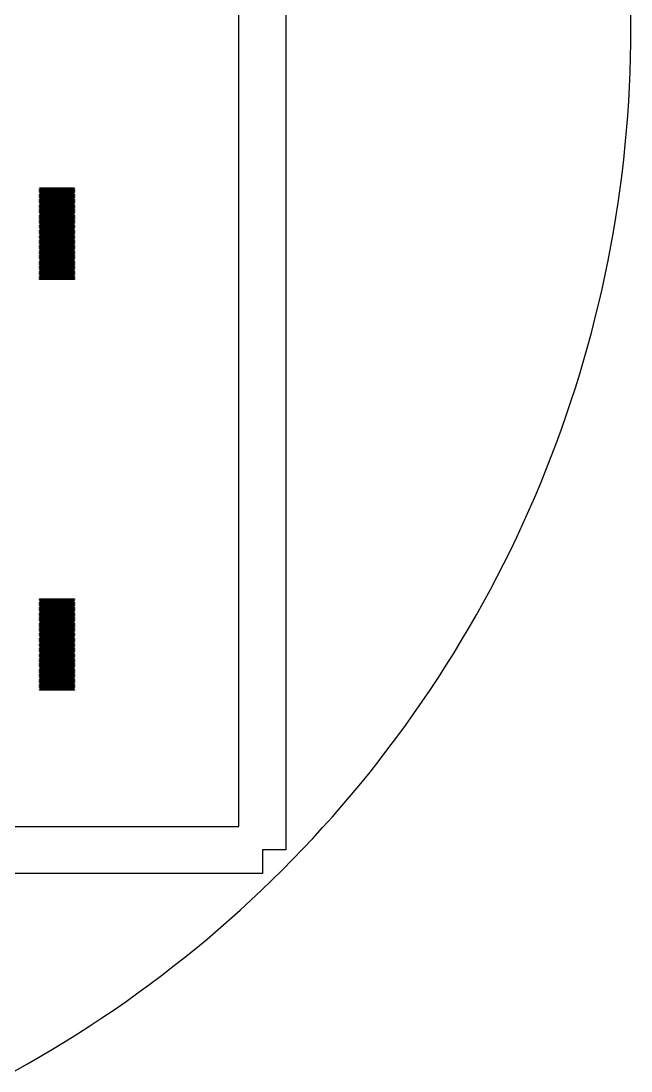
# Model space of a CAD drawing. Extents: x -18 to 83, y -18 to 83.
# Drawn here: x 56.97 to 82.95, y -12.17 to 32.56 of the extents above; entities that cross this region are included whole.
import ezdxf

# ---------------------------------------------------------------- set-up
doc = ezdxf.new("R2010")
doc.units = 0

msp = doc.modelspace()

# ---------------------------------------------------------------- linework, layer by layer
for p, q in [((68.25, 67.25), (68.25, -2.75)), ((66.25, -1.75), (66.25, 66.25)), ((82.95, 32.25), (82.9462, 32.8722)), ((82.9462, 31.6278), (82.95, 32.25)), ((82.9347, 31.0058), (82.9462, 31.6278)), ((82.9156, 30.3839), (82.9347, 31.0058)), ((82.8889, 29.7623), (82.9156, 30.3839)), ((82.8546, 29.141), (82.8889, 29.7623)), ((82.8126, 28.5203), (82.8546, 29.141)), ((82.763, 27.9001), (82.8126, 28.5203)), ((82.7059, 27.2805), (82.763, 27.9001)), ((82.6411, 26.6617), (82.7059, 27.2805)), ((82.5687, 26.0438), (82.6411, 26.6617)), ((82.4888, 25.4268), (82.5687, 26.0438)), ((57.75, 25.435), (57.75, 25.445)), ((57.75, 25.445), (59.25, 25.445)), ((59.25, 25.435), (57.75, 25.435)), ((57.75, 25.395), (57.75, 25.405)), ((57.75, 25.405), (59.25, 25.405)), ((59.25, 25.395), (57.75, 25.395)), ((57.75, 25.355), (57.75, 25.365)), ((57.75, 25.365), (59.25, 25.365)), ((59.25, 25.355), (57.75, 25.355)), ((57.75, 25.315), (57.75, 25.325)), ((57.75, 25.325), (59.25, 25.325)), ((59.25, 25.315), (57.75, 25.315)), ((57.75, 25.275), (57.75, 25.285)), ((57.75, 25.285), (59.25, 25.285)), ((59.25, 25.275), (57.75, 25.275)), ((57.75, 25.235), (57.75, 25.245)), ((57.75, 25.245), (59.25, 25.245)), ((59.25, 25.235), (57.75, 25.235)), ((57.75, 25.195), (57.75, 25.205)), ((57.75, 25.205), (59.25, 25.205)), ((59.25, 25.195), (57.75, 25.195)), ((57.75, 25.155), (57.75, 25.165)), ((57.75, 25.165), (59.25, 25.165)), ((59.25, 25.155), (57.75, 25.155)), ((57.75, 25.115), (57.75, 25.125)), ((57.75, 25.125), (59.25, 25.125)), ((59.25, 25.115), (57.75, 25.115)), ((57.75, 25.075), (57.75, 25.085)), ((57.75, 25.085), (59.25, 25.085)), ((59.25, 25.075), (57.75, 25.075)), ((59.25, 25.445), (59.25, 25.435)), ((59.25, 25.405), (59.25, 25.395)), ((59.25, 25.365), (59.25, 25.355)), ((59.25, 25.325), (59.25, 25.315)), ((59.25, 25.285), (59.25, 25.275)), ((59.25, 25.245), (59.25, 25.235)), ((59.25, 25.205), (59.25, 25.195)), ((59.25, 25.165), (59.25, 25.155)), ((59.25, 25.125), (59.25, 25.115)), ((59.25, 25.085), (59.25, 25.075)), ((82.4012, 24.8108), (82.4888, 25.4268)), ((57.75, 25.035), (57.75, 25.045)), ((57.75, 25.045), (59.25, 25.045)), ((59.25, 25.035), (57.75, 25.035)), ((57.75, 24.995), (57.75, 25.005)), ((57.75, 25.005), (59.25, 25.005)), ((59.25, 24.995), (57.75, 24.995)), ((57.75, 24.955), (57.75, 24.965)), ((57.75, 24.965), (59.25, 24.965)), ((59.25, 24.955), (57.75, 24.955)), ((57.75, 24.915), (57.75, 24.925)), ((57.75, 24.925), (59.25, 24.925)), ((59.25, 24.915), (57.75, 24.915)), ((57.75, 24.875), (57.75, 24.885)), ((57.75, 24.885), (59.25, 24.885)), ((59.25, 24.875), (57.75, 24.875)), ((57.75, 24.835), (57.75, 24.845)), ((57.75, 24.845), (59.25, 24.845)), ((59.25, 24.835), (57.75, 24.835)), ((57.75, 24.795), (57.75, 24.805)), ((57.75, 24.805), (59.25, 24.805)), ((59.25, 24.795), (57.75, 24.795)), ((57.75, 24.755), (57.75, 24.765)), ((57.75, 24.765), (59.25, 24.765)), ((59.25, 24.755), (57.75, 24.755)), ((57.75, 24.715), (57.75, 24.725)), ((57.75, 24.725), (59.25, 24.725)), ((59.25, 24.715), (57.75, 24.715)), ((57.75, 24.675), (57.75, 24.685)), ((57.75, 24.685), (59.25, 24.685)), ((59.25, 24.675), (57.75, 24.675)), ((57.75, 24.635), (57.75, 24.645)), ((57.75, 24.645), (59.25, 24.645)), ((59.25, 24.635), (57.75, 24.635)), ((57.75, 24.595), (57.75, 24.605)), ((57.75, 24.605), (59.25, 24.605)), ((59.25, 25.045), (59.25, 25.035)), ((59.25, 25.005), (59.25, 24.995)), ((59.25, 24.965), (59.25, 24.955)), ((59.25, 24.925), (59.25, 24.915)), ((59.25, 24.885), (59.25, 24.875)), ((59.25, 24.845), (59.25, 24.835)), ((59.25, 24.805), (59.25, 24.795)), ((59.25, 24.765), (59.25, 24.755)), ((59.25, 24.725), (59.25, 24.715)), ((59.25, 24.685), (59.25, 24.675)), ((59.25, 24.645), (59.25, 24.635)), ((59.25, 24.605), (59.25, 24.595)), ((82.3062, 24.1959), (82.4012, 24.8108)), ((59.25, 24.595), (57.75, 24.595)), ((57.75, 24.555), (57.75, 24.565)), ((57.75, 24.565), (59.25, 24.565)), ((59.25, 24.555), (57.75, 24.555)), ((57.75, 24.515), (57.75, 24.525)), ((57.75, 24.525), (59.25, 24.525)), ((59.25, 24.515), (57.75, 24.515)), ((57.75, 24.475), (57.75, 24.485)), ((57.75, 24.485), (59.25, 24.485)), ((59.25, 24.475), (57.75, 24.475)), ((57.75, 24.435), (57.75, 24.445)), ((57.75, 24.445), (59.25, 24.445)), ((59.25, 24.435), (57.75, 24.435)), ((57.75, 24.395), (57.75, 24.405)), ((57.75, 24.405), (59.25, 24.405)), ((59.25, 24.395), (57.75, 24.395)), ((57.75, 24.355), (57.75, 24.365)), ((57.75, 24.365), (59.25, 24.365)), ((59.25, 24.355), (57.75, 24.355)), ((57.75, 24.315), (57.75, 24.325)), ((57.75, 24.325), (59.25, 24.325)), ((59.25, 24.315), (57.75, 24.315)), ((57.75, 24.275), (57.75, 24.285)), ((57.75, 24.285), (59.25, 24.285)), ((59.25, 24.275), (57.75, 24.275)), ((57.75, 24.235), (57.75, 24.245)), ((57.75, 24.245), (59.25, 24.245)), ((59.25, 24.235), (57.75, 24.235)), ((57.75, 24.195), (57.75, 24.205)), ((57.75, 24.205), (59.25, 24.205)), ((59.25, 24.195), (57.75, 24.195)), ((57.75, 24.155), (57.75, 24.165)), ((57.75, 24.165), (59.25, 24.165)), ((59.25, 24.155), (57.75, 24.155)), ((59.25, 24.565), (59.25, 24.555)), ((59.25, 24.525), (59.25, 24.515)), ((59.25, 24.485), (59.25, 24.475)), ((59.25, 24.445), (59.25, 24.435)), ((59.25, 24.405), (59.25, 24.395)), ((59.25, 24.365), (59.25, 24.355)), ((59.25, 24.325), (59.25, 24.315)), ((59.25, 24.285), (59.25, 24.275)), ((59.25, 24.245), (59.25, 24.235)), ((59.25, 24.205), (59.25, 24.195)), ((59.25, 24.165), (59.25, 24.155)), ((82.2036, 23.5822), (82.3062, 24.1959)), ((57.75, 24.115), (57.75, 24.125)), ((57.75, 24.125), (59.25, 24.125)), ((59.25, 24.115), (57.75, 24.115)), ((57.75, 24.075), (57.75, 24.085)), ((57.75, 24.085), (59.25, 24.085)), ((59.25, 24.075), (57.75, 24.075)), ((57.75, 24.035), (57.75, 24.045)), ((57.75, 24.045), (59.25, 24.045)), ((59.25, 24.035), (57.75, 24.035)), ((57.75, 23.995), (57.75, 24.005)), ((57.75, 24.005), (59.25, 24.005)), ((59.25, 23.995), (57.75, 23.995)), ((57.75, 23.955), (57.75, 23.965)), ((57.75, 23.965), (59.25, 23.965)), ((59.25, 23.955), (57.75, 23.955)), ((57.75, 23.915), (57.75, 23.925)), ((57.75, 23.925), (59.25, 23.925)), ((59.25, 23.915), (57.75, 23.915)), ((57.75, 23.875), (57.75, 23.885)), ((57.75, 23.885), (59.25, 23.885)), ((59.25, 23.875), (57.75, 23.875)), ((57.75, 23.835), (57.75, 23.845)), ((57.75, 23.845), (59.25, 23.845)), ((59.25, 23.835), (57.75, 23.835)), ((57.75, 23.795), (57.75, 23.805)), ((57.75, 23.805), (59.25, 23.805)), ((59.25, 23.795), (57.75, 23.795)), ((57.75, 23.755), (57.75, 23.765)), ((57.75, 23.765), (59.25, 23.765)), ((59.25, 23.755), (57.75, 23.755)), ((57.75, 23.715), (57.75, 23.725)), ((57.75, 23.725), (59.25, 23.725)), ((59.25, 23.715), (57.75, 23.715)), ((59.25, 24.125), (59.25, 24.115)), ((59.25, 24.085), (59.25, 24.075)), ((59.25, 24.045), (59.25, 24.035)), ((59.25, 24.005), (59.25, 23.995)), ((59.25, 23.965), (59.25, 23.955)), ((59.25, 23.925), (59.25, 23.915)), ((59.25, 23.885), (59.25, 23.875)), ((59.25, 23.845), (59.25, 23.835)), ((59.25, 23.805), (59.25, 23.795)), ((59.25, 23.765), (59.25, 23.755)), ((59.25, 23.725), (59.25, 23.715)), ((57.75, 23.675), (57.75, 23.685)), ((57.75, 23.685), (59.25, 23.685)), ((59.25, 23.675), (57.75, 23.675)), ((57.75, 23.635), (57.75, 23.645)), ((57.75, 23.645), (59.25, 23.645)), ((59.25, 23.635), (57.75, 23.635)), ((57.75, 23.595), (57.75, 23.605)), ((57.75, 23.605), (59.25, 23.605)), ((59.25, 23.595), (57.75, 23.595)), ((57.75, 23.555), (57.75, 23.565)), ((57.75, 23.565), (59.25, 23.565)), ((59.25, 23.555), (57.75, 23.555)), ((57.75, 23.515), (57.75, 23.525)), ((57.75, 23.525), (59.25, 23.525)), ((59.25, 23.515), (57.75, 23.515)), ((57.75, 23.475), (57.75, 23.485)), ((57.75, 23.485), (59.25, 23.485)), ((59.25, 23.475), (57.75, 23.475)), ((57.75, 23.435), (57.75, 23.445)), ((57.75, 23.445), (59.25, 23.445)), ((59.25, 23.435), (57.75, 23.435)), ((57.75, 23.395), (57.75, 23.405)), ((57.75, 23.405), (59.25, 23.405)), ((59.25, 23.395), (57.75, 23.395)), ((57.75, 23.355), (57.75, 23.365)), ((57.75, 23.365), (59.25, 23.365)), ((59.25, 23.355), (57.75, 23.355)), ((57.75, 23.315), (57.75, 23.325)), ((57.75, 23.325), (59.25, 23.325)), ((59.25, 23.315), (57.75, 23.315)), ((57.75, 23.275), (57.75, 23.285)), ((57.75, 23.285), (59.25, 23.285)), ((59.25, 23.275), (57.75, 23.275)), ((59.25, 23.685), (59.25, 23.675)), ((59.25, 23.645), (59.25, 23.635)), ((59.25, 23.605), (59.25, 23.595)), ((59.25, 23.565), (59.25, 23.555)), ((59.25, 23.525), (59.25, 23.515)), ((59.25, 23.485), (59.25, 23.475)), ((59.25, 23.445), (59.25, 23.435)), ((59.25, 23.405), (59.25, 23.395)), ((59.25, 23.365), (59.25, 23.355)), ((59.25, 23.325), (59.25, 23.315)), ((59.25, 23.285), (59.25, 23.275)), ((82.0934, 22.9699), (82.2036, 23.5822)), ((57.75, 23.235), (57.75, 23.245)), ((57.75, 23.245), (59.25, 23.245)), ((59.25, 23.235), (57.75, 23.235)), ((57.75, 23.195), (57.75, 23.205)), ((57.75, 23.205), (59.25, 23.205)), ((59.25, 23.195), (57.75, 23.195)), ((57.75, 23.155), (57.75, 23.165)), ((57.75, 23.165), (59.25, 23.165)), ((59.25, 23.155), (57.75, 23.155)), ((57.75, 23.115), (57.75, 23.125)), ((57.75, 23.125), (59.25, 23.125)), ((59.25, 23.115), (57.75, 23.115)), ((57.75, 23.075), (57.75, 23.085)), ((57.75, 23.085), (59.25, 23.085)), ((59.25, 23.075), (57.75, 23.075)), ((57.75, 23.035), (57.75, 23.045)), ((57.75, 23.045), (59.25, 23.045)), ((59.25, 23.035), (57.75, 23.035)), ((57.75, 22.995), (57.75, 23.005)), ((57.75, 23.005), (59.25, 23.005)), ((59.25, 22.995), (57.75, 22.995)), ((57.75, 22.955), (57.75, 22.965)), ((57.75, 22.965), (59.25, 22.965)), ((59.25, 22.955), (57.75, 22.955)), ((57.75, 22.915), (57.75, 22.925)), ((57.75, 22.925), (59.25, 22.925)), ((59.25, 22.915), (57.75, 22.915)), ((57.75, 22.875), (57.75, 22.885)), ((57.75, 22.885), (59.25, 22.885)), ((59.25, 22.875), (57.75, 22.875)), ((57.75, 22.835), (57.75, 22.845)), ((57.75, 22.845), (59.25, 22.845)), ((59.25, 22.835), (57.75, 22.835)), ((59.25, 23.245), (59.25, 23.235)), ((59.25, 23.205), (59.25, 23.195)), ((59.25, 23.165), (59.25, 23.155)), ((59.25, 23.125), (59.25, 23.115)), ((59.25, 23.085), (59.25, 23.075)), ((59.25, 23.045), (59.25, 23.035)), ((59.25, 23.005), (59.25, 22.995)), ((59.25, 22.965), (59.25, 22.955)), ((59.25, 22.925), (59.25, 22.915)), ((59.25, 22.885), (59.25, 22.875)), ((59.25, 22.845), (59.25, 22.835)), ((81.9758, 22.3589), (82.0934, 22.9699)), ((57.75, 22.795), (57.75, 22.805)), ((57.75, 22.805), (59.25, 22.805)), ((59.25, 22.795), (57.75, 22.795)), ((57.75, 22.755), (57.75, 22.765)), ((57.75, 22.765), (59.25, 22.765)), ((59.25, 22.755), (57.75, 22.755)), ((57.75, 22.715), (57.75, 22.725)), ((57.75, 22.725), (59.25, 22.725)), ((59.25, 22.715), (57.75, 22.715)), ((57.75, 22.675), (57.75, 22.685)), ((57.75, 22.685), (59.25, 22.685)), ((59.25, 22.675), (57.75, 22.675)), ((57.75, 22.635), (57.75, 22.645)), ((57.75, 22.645), (59.25, 22.645)), ((59.25, 22.635), (57.75, 22.635)), ((57.75, 22.595), (57.75, 22.605)), ((57.75, 22.605), (59.25, 22.605)), ((59.25, 22.595), (57.75, 22.595)), ((57.75, 22.555), (57.75, 22.565)), ((57.75, 22.565), (59.25, 22.565)), ((59.25, 22.555), (57.75, 22.555)), ((57.75, 22.515), (57.75, 22.525)), ((57.75, 22.525), (59.25, 22.525)), ((59.25, 22.515), (57.75, 22.515)), ((57.75, 22.475), (57.75, 22.485)), ((57.75, 22.485), (59.25, 22.485)), ((59.25, 22.475), (57.75, 22.475)), ((57.75, 22.435), (57.75, 22.445)), ((57.75, 22.445), (59.25, 22.445)), ((59.25, 22.435), (57.75, 22.435)), ((57.75, 22.395), (57.75, 22.405)), ((57.75, 22.405), (59.25, 22.405)), ((59.25, 22.395), (57.75, 22.395)), ((57.75, 22.355), (57.75, 22.365)), ((57.75, 22.365), (59.25, 22.365)), ((59.25, 22.805), (59.25, 22.795)), ((59.25, 22.765), (59.25, 22.755)), ((59.25, 22.725), (59.25, 22.715)), ((59.25, 22.685), (59.25, 22.675)), ((59.25, 22.645), (59.25, 22.635)), ((59.25, 22.605), (59.25, 22.595)), ((59.25, 22.565), (59.25, 22.555)), ((59.25, 22.525), (59.25, 22.515)), ((59.25, 22.485), (59.25, 22.475)), ((59.25, 22.445), (59.25, 22.435)), ((59.25, 22.405), (59.25, 22.395)), ((59.25, 22.365), (59.25, 22.355)), ((59.25, 22.355), (57.75, 22.355)), ((57.75, 22.315), (57.75, 22.325)), ((57.75, 22.325), (59.25, 22.325)), ((59.25, 22.315), (57.75, 22.315)), ((57.75, 22.275), (57.75, 22.285)), ((57.75, 22.285), (59.25, 22.285)), ((59.25, 22.275), (57.75, 22.275)), ((57.75, 22.235), (57.75, 22.245)), ((57.75, 22.245), (59.25, 22.245)), ((59.25, 22.235), (57.75, 22.235)), ((57.75, 22.195), (57.75, 22.205)), ((57.75, 22.205), (59.25, 22.205)), ((59.25, 22.195), (57.75, 22.195)), ((57.75, 22.155), (57.75, 22.165)), ((57.75, 22.165), (59.25, 22.165)), ((59.25, 22.155), (57.75, 22.155)), ((57.75, 22.115), (57.75, 22.125)), ((57.75, 22.125), (59.25, 22.125)), ((59.25, 22.115), (57.75, 22.115)), ((57.75, 22.075), (57.75, 22.085)), ((57.75, 22.085), (59.25, 22.085)), ((59.25, 22.075), (57.75, 22.075)), ((57.75, 22.035), (57.75, 22.045)), ((57.75, 22.045), (59.25, 22.045)), ((59.25, 22.035), (57.75, 22.035)), ((57.75, 21.995), (57.75, 22.005)), ((57.75, 22.005), (59.25, 22.005)), ((59.25, 21.995), (57.75, 21.995)), ((57.75, 21.955), (57.75, 21.965)), ((57.75, 21.965), (59.25, 21.965)), ((59.25, 21.955), (57.75, 21.955)), ((57.75, 21.915), (57.75, 21.925)), ((57.75, 21.925), (59.25, 21.925)), ((59.25, 22.325), (59.25, 22.315)), ((59.25, 22.285), (59.25, 22.275)), ((59.25, 22.245), (59.25, 22.235)), ((59.25, 22.205), (59.25, 22.195)), ((59.25, 22.165), (59.25, 22.155)), ((59.25, 22.125), (59.25, 22.115)), ((59.25, 22.085), (59.25, 22.075)), ((59.25, 22.045), (59.25, 22.035)), ((59.25, 22.005), (59.25, 21.995)), ((59.25, 21.965), (59.25, 21.955)), ((59.25, 21.925), (59.25, 21.915)), ((81.8507, 21.7495), (81.9758, 22.3589)), ((59.25, 21.915), (57.75, 21.915)), ((57.75, 21.875), (57.75, 21.885)), ((57.75, 21.885), (59.25, 21.885)), ((59.25, 21.875), (57.75, 21.875)), ((57.75, 21.835), (57.75, 21.845)), ((57.75, 21.845), (59.25, 21.845)), ((59.25, 21.835), (57.75, 21.835)), ((57.75, 21.795), (57.75, 21.805)), ((57.75, 21.805), (59.25, 21.805)), ((59.25, 21.795), (57.75, 21.795)), ((57.75, 21.755), (57.75, 21.765)), ((57.75, 21.765), (59.25, 21.765)), ((59.25, 21.755), (57.75, 21.755)), ((57.75, 21.715), (57.75, 21.725)), ((57.75, 21.725), (59.25, 21.725)), ((59.25, 21.715), (57.75, 21.715)), ((57.75, 21.675), (57.75, 21.685)), ((57.75, 21.685), (59.25, 21.685)), ((59.25, 21.675), (57.75, 21.675)), ((57.75, 21.635), (57.75, 21.645)), ((57.75, 21.645), (59.25, 21.645)), ((59.25, 21.635), (57.75, 21.635)), ((57.75, 21.595), (57.75, 21.605)), ((57.75, 21.605), (59.25, 21.605)), ((59.25, 21.595), (57.75, 21.595)), ((57.75, 21.555), (57.75, 21.565)), ((57.75, 21.565), (59.25, 21.565)), ((59.25, 21.555), (57.75, 21.555)), ((59.25, 21.885), (59.25, 21.875)), ((59.25, 21.845), (59.25, 21.835)), ((59.25, 21.805), (59.25, 21.795)), ((59.25, 21.765), (59.25, 21.755)), ((59.25, 21.725), (59.25, 21.715)), ((59.25, 21.685), (59.25, 21.675)), ((59.25, 21.645), (59.25, 21.635)), ((59.25, 21.605), (59.25, 21.595)), ((59.25, 21.565), (59.25, 21.555)), ((81.7181, 21.1416), (81.8507, 21.7495)), ((81.578, 20.5353), (81.7181, 21.1416)), ((81.4306, 19.9309), (81.578, 20.5353)), ((81.2757, 19.3283), (81.4306, 19.9309)), ((81.1134, 18.7277), (81.2757, 19.3283)), ((80.9438, 18.129), (81.1134, 18.7277)), ((80.7669, 17.5326), (80.9438, 18.129)), ((80.5826, 16.9383), (80.7669, 17.5326)), ((80.3911, 16.3463), (80.5826, 16.9383)), ((80.1923, 15.7568), (80.3911, 16.3463)), ((79.9863, 15.1697), (80.1923, 15.7568)), ((79.7731, 14.5852), (79.9863, 15.1697)), ((79.5527, 14.0033), (79.7731, 14.5852)), ((79.3253, 13.4242), (79.5527, 14.0033)), ((79.0907, 12.8479), (79.3253, 13.4242)), ((78.8491, 12.2746), (79.0907, 12.8479)), ((78.6004, 11.7043), (78.8491, 12.2746)), ((78.3448, 11.137), (78.6004, 11.7043)), ((78.0822, 10.573), (78.3448, 11.137)), ((77.8128, 10.0121), (78.0822, 10.573)), ((77.5365, 9.4547), (77.8128, 10.0121)), ((77.2533, 8.90068), (77.5365, 9.4547)), ((76.9634, 8.35017), (77.2533, 8.90068)), ((76.6667, 7.80327), (76.9634, 8.35017)), ((57.75, 7.935), (57.75, 7.94499)), ((57.75, 7.94499), (59.25, 7.94499)), ((59.25, 7.935), (57.75, 7.935)), ((57.75, 7.89499), (57.75, 7.905)), ((57.75, 7.905), (59.25, 7.905)), ((59.25, 7.89499), (57.75, 7.89499)), ((57.75, 7.855), (57.75, 7.86499)), ((57.75, 7.86499), (59.25, 7.86499)), ((59.25, 7.855), (57.75, 7.855)), ((57.75, 7.81499), (57.75, 7.825)), ((57.75, 7.825), (59.25, 7.825)), ((59.25, 7.81499), (57.75, 7.81499)), ((57.75, 7.77499), (57.75, 7.78499)), ((57.75, 7.78499), (59.25, 7.78499)), ((59.25, 7.77499), (57.75, 7.77499)), ((57.75, 7.73499), (57.75, 7.745)), ((57.75, 7.745), (59.25, 7.745)), ((59.25, 7.73499), (57.75, 7.73499)), ((57.75, 7.69499), (57.75, 7.70499)), ((57.75, 7.70499), (59.25, 7.70499)), ((59.25, 7.69499), (57.75, 7.69499)), ((57.75, 7.655), (57.75, 7.66499)), ((57.75, 7.66499), (59.25, 7.66499)), ((59.25, 7.655), (57.75, 7.655)), ((57.75, 7.61499), (57.75, 7.625)), ((57.75, 7.625), (59.25, 7.625)), ((59.25, 7.61499), (57.75, 7.61499)), ((59.25, 7.94499), (59.25, 7.935)), ((59.25, 7.905), (59.25, 7.89499)), ((59.25, 7.86499), (59.25, 7.855)), ((59.25, 7.825), (59.25, 7.81499)), ((59.25, 7.78499), (59.25, 7.77499)), ((59.25, 7.745), (59.25, 7.73499)), ((59.25, 7.70499), (59.25, 7.69499)), ((59.25, 7.66499), (59.25, 7.655)), ((59.25, 7.625), (59.25, 7.61499)), ((76.3634, 7.26006), (76.6667, 7.80327)), ((57.75, 7.575), (57.75, 7.58499)), ((57.75, 7.58499), (59.25, 7.58499)), ((59.25, 7.575), (57.75, 7.575)), ((57.75, 7.53499), (57.75, 7.545)), ((57.75, 7.545), (59.25, 7.545)), ((59.25, 7.53499), (57.75, 7.53499)), ((57.75, 7.495), (57.75, 7.50499)), ((57.75, 7.50499), (59.25, 7.50499)), ((59.25, 7.495), (57.75, 7.495)), ((57.75, 7.45499), (57.75, 7.465)), ((57.75, 7.465), (59.25, 7.465)), ((59.25, 7.45499), (57.75, 7.45499)), ((57.75, 7.41499), (57.75, 7.42499)), ((57.75, 7.42499), (59.25, 7.42499)), ((59.25, 7.41499), (57.75, 7.41499)), ((57.75, 7.375), (57.75, 7.38499)), ((57.75, 7.38499), (59.25, 7.38499)), ((59.25, 7.375), (57.75, 7.375)), ((57.75, 7.33499), (57.75, 7.34499)), ((57.75, 7.34499), (59.25, 7.34499)), ((59.25, 7.33499), (57.75, 7.33499)), ((57.75, 7.295), (57.75, 7.30499)), ((57.75, 7.30499), (59.25, 7.30499)), ((59.25, 7.295), (57.75, 7.295)), ((57.75, 7.25499), (57.75, 7.265)), ((57.75, 7.265), (59.25, 7.265)), ((59.25, 7.25499), (57.75, 7.25499)), ((57.75, 7.215), (57.75, 7.22499)), ((57.75, 7.22499), (59.25, 7.22499)), ((59.25, 7.215), (57.75, 7.215)), ((57.75, 7.17499), (57.75, 7.185)), ((57.75, 7.185), (59.25, 7.185)), ((59.25, 7.17499), (57.75, 7.17499)), ((59.25, 7.58499), (59.25, 7.575)), ((59.25, 7.545), (59.25, 7.53499)), ((59.25, 7.50499), (59.25, 7.495)), ((59.25, 7.465), (59.25, 7.45499)), ((59.25, 7.42499), (59.25, 7.41499)), ((59.25, 7.38499), (59.25, 7.375)), ((59.25, 7.34499), (59.25, 7.33499)), ((59.25, 7.30499), (59.25, 7.295)), ((59.25, 7.265), (59.25, 7.25499)), ((59.25, 7.22499), (59.25, 7.215)), ((59.25, 7.185), (59.25, 7.17499)), ((76.0534, 6.7206), (76.3634, 7.26006)), ((57.75, 7.13499), (57.75, 7.14499)), ((57.75, 7.14499), (59.25, 7.14499)), ((59.25, 7.13499), (57.75, 7.13499)), ((57.75, 7.09499), (57.75, 7.105)), ((57.75, 7.105), (59.25, 7.105)), ((59.25, 7.09499), (57.75, 7.09499)), ((57.75, 7.05499), (57.75, 7.06499)), ((57.75, 7.06499), (59.25, 7.06499)), ((59.25, 7.05499), (57.75, 7.05499)), ((57.75, 7.015), (57.75, 7.02499)), ((57.75, 7.02499), (59.25, 7.02499)), ((59.25, 7.015), (57.75, 7.015)), ((57.75, 6.97499), (57.75, 6.98499)), ((57.75, 6.98499), (59.25, 6.98499)), ((59.25, 6.97499), (57.75, 6.97499)), ((57.75, 6.935), (57.75, 6.94499)), ((57.75, 6.94499), (59.25, 6.94499)), ((59.25, 6.935), (57.75, 6.935)), ((57.75, 6.89499), (57.75, 6.905)), ((57.75, 6.905), (59.25, 6.905)), ((59.25, 6.89499), (57.75, 6.89499)), ((57.75, 6.855), (57.75, 6.86499)), ((57.75, 6.86499), (59.25, 6.86499)), ((59.25, 6.855), (57.75, 6.855)), ((57.75, 6.81499), (57.75, 6.825)), ((57.75, 6.825), (59.25, 6.825)), ((59.25, 6.81499), (57.75, 6.81499)), ((57.75, 6.77499), (57.75, 6.78499)), ((57.75, 6.78499), (59.25, 6.78499)), ((59.25, 6.77499), (57.75, 6.77499)), ((57.75, 6.73499), (57.75, 6.745)), ((57.75, 6.745), (59.25, 6.745)), ((59.25, 6.73499), (57.75, 6.73499)), ((59.25, 7.14499), (59.25, 7.13499)), ((59.25, 7.105), (59.25, 7.09499)), ((59.25, 7.06499), (59.25, 7.05499)), ((59.25, 7.02499), (59.25, 7.015)), ((59.25, 6.98499), (59.25, 6.97499)), ((59.25, 6.94499), (59.25, 6.935)), ((59.25, 6.905), (59.25, 6.89499)), ((59.25, 6.86499), (59.25, 6.855)), ((59.25, 6.825), (59.25, 6.81499)), ((59.25, 6.78499), (59.25, 6.77499)), ((59.25, 6.745), (59.25, 6.73499)), ((75.7368, 6.18498), (76.0534, 6.7206)), ((57.75, 6.69499), (57.75, 6.70499)), ((57.75, 6.70499), (59.25, 6.70499)), ((59.25, 6.69499), (57.75, 6.69499)), ((57.75, 6.655), (57.75, 6.66499)), ((57.75, 6.66499), (59.25, 6.66499)), ((59.25, 6.655), (57.75, 6.655)), ((57.75, 6.61499), (57.75, 6.625)), ((57.75, 6.625), (59.25, 6.625)), ((59.25, 6.61499), (57.75, 6.61499)), ((57.75, 6.575), (57.75, 6.58499)), ((57.75, 6.58499), (59.25, 6.58499)), ((59.25, 6.575), (57.75, 6.575)), ((57.75, 6.53499), (57.75, 6.545)), ((57.75, 6.545), (59.25, 6.545)), ((59.25, 6.53499), (57.75, 6.53499)), ((57.75, 6.495), (57.75, 6.50499)), ((57.75, 6.50499), (59.25, 6.50499)), ((59.25, 6.495), (57.75, 6.495)), ((57.75, 6.45499), (57.75, 6.465)), ((57.75, 6.465), (59.25, 6.465)), ((59.25, 6.45499), (57.75, 6.45499)), ((57.75, 6.41499), (57.75, 6.42499)), ((57.75, 6.42499), (59.25, 6.42499)), ((59.25, 6.41499), (57.75, 6.41499)), ((57.75, 6.375), (57.75, 6.38499)), ((57.75, 6.38499), (59.25, 6.38499)), ((59.25, 6.375), (57.75, 6.375)), ((57.75, 6.33499), (57.75, 6.34499)), ((57.75, 6.34499), (59.25, 6.34499)), ((59.25, 6.33499), (57.75, 6.33499)), ((57.75, 6.295), (57.75, 6.30499)), ((57.75, 6.30499), (59.25, 6.30499)), ((59.25, 6.295), (57.75, 6.295)), ((57.75, 6.25499), (57.75, 6.265)), ((57.75, 6.265), (59.25, 6.265)), ((59.25, 6.70499), (59.25, 6.69499)), ((59.25, 6.66499), (59.25, 6.655)), ((59.25, 6.625), (59.25, 6.61499)), ((59.25, 6.58499), (59.25, 6.575)), ((59.25, 6.545), (59.25, 6.53499)), ((59.25, 6.50499), (59.25, 6.495)), ((59.25, 6.465), (59.25, 6.45499)), ((59.25, 6.42499), (59.25, 6.41499)), ((59.25, 6.38499), (59.25, 6.375)), ((59.25, 6.34499), (59.25, 6.33499)), ((59.25, 6.30499), (59.25, 6.295)), ((59.25, 6.265), (59.25, 6.25499)), ((59.25, 6.25499), (57.75, 6.25499)), ((57.75, 6.215), (57.75, 6.22499)), ((57.75, 6.22499), (59.25, 6.22499)), ((59.25, 6.215), (57.75, 6.215)), ((57.75, 6.17499), (57.75, 6.185)), ((57.75, 6.185), (59.25, 6.185)), ((59.25, 6.17499), (57.75, 6.17499)), ((57.75, 6.13499), (57.75, 6.14499)), ((57.75, 6.14499), (59.25, 6.14499)), ((59.25, 6.13499), (57.75, 6.13499)), ((57.75, 6.09499), (57.75, 6.105)), ((57.75, 6.105), (59.25, 6.105)), ((59.25, 6.09499), (57.75, 6.09499)), ((57.75, 6.05499), (57.75, 6.06499)), ((57.75, 6.06499), (59.25, 6.06499)), ((59.25, 6.05499), (57.75, 6.05499)), ((57.75, 6.015), (57.75, 6.02499)), ((57.75, 6.02499), (59.25, 6.02499)), ((59.25, 6.015), (57.75, 6.015)), ((57.75, 5.97501), (57.75, 5.985)), ((57.75, 5.985), (59.25, 5.985)), ((59.25, 5.97501), (57.75, 5.97501)), ((57.75, 5.93501), (57.75, 5.94501)), ((57.75, 5.94501), (59.25, 5.94501)), ((59.25, 5.93501), (57.75, 5.93501)), ((57.75, 5.895), (57.75, 5.90501)), ((57.75, 5.90501), (59.25, 5.90501)), ((59.25, 5.895), (57.75, 5.895)), ((57.75, 5.85501), (57.75, 5.86501)), ((57.75, 5.86501), (59.25, 5.86501)), ((59.25, 5.85501), (57.75, 5.85501)), ((57.75, 5.815), (57.75, 5.82501)), ((57.75, 5.82501), (59.25, 5.82501)), ((59.25, 5.815), (57.75, 5.815)), ((59.25, 6.22499), (59.25, 6.215)), ((59.25, 6.185), (59.25, 6.17499)), ((59.25, 6.14499), (59.25, 6.13499)), ((59.25, 6.105), (59.25, 6.09499)), ((59.25, 6.06499), (59.25, 6.05499)), ((59.25, 6.02499), (59.25, 6.015)), ((59.25, 5.985), (59.25, 5.97501)), ((59.25, 5.94501), (59.25, 5.93501)), ((59.25, 5.90501), (59.25, 5.895)), ((59.25, 5.86501), (59.25, 5.85501)), ((59.25, 5.82501), (59.25, 5.815)), ((75.4137, 5.65329), (75.7368, 6.18498)), ((57.75, 5.77501), (57.75, 5.785)), ((57.75, 5.785), (59.25, 5.785)), ((59.25, 5.77501), (57.75, 5.77501)), ((57.75, 5.735), (57.75, 5.74501)), ((57.75, 5.74501), (59.25, 5.74501)), ((59.25, 5.735), (57.75, 5.735)), ((57.75, 5.69501), (57.75, 5.705)), ((57.75, 5.705), (59.25, 5.705)), ((59.25, 5.69501), (57.75, 5.69501)), ((57.75, 5.65501), (57.75, 5.66501)), ((57.75, 5.66501), (59.25, 5.66501)), ((59.25, 5.65501), (57.75, 5.65501)), ((57.75, 5.61501), (57.75, 5.625)), ((57.75, 5.625), (59.25, 5.625)), ((59.25, 5.61501), (57.75, 5.61501)), ((57.75, 5.57501), (57.75, 5.58501)), ((57.75, 5.58501), (59.25, 5.58501)), ((59.25, 5.57501), (57.75, 5.57501)), ((57.75, 5.535), (57.75, 5.54501)), ((57.75, 5.54501), (59.25, 5.54501)), ((59.25, 5.535), (57.75, 5.535)), ((57.75, 5.49501), (57.75, 5.505)), ((57.75, 5.505), (59.25, 5.505)), ((59.25, 5.49501), (57.75, 5.49501)), ((57.75, 5.455), (57.75, 5.46501)), ((57.75, 5.46501), (59.25, 5.46501)), ((59.25, 5.455), (57.75, 5.455)), ((57.75, 5.41501), (57.75, 5.425)), ((57.75, 5.425), (59.25, 5.425)), ((59.25, 5.41501), (57.75, 5.41501)), ((57.75, 5.375), (57.75, 5.38501)), ((57.75, 5.38501), (59.25, 5.38501)), ((59.25, 5.375), (57.75, 5.375)), ((59.25, 5.785), (59.25, 5.77501)), ((59.25, 5.74501), (59.25, 5.735)), ((59.25, 5.705), (59.25, 5.69501)), ((59.25, 5.66501), (59.25, 5.65501)), ((59.25, 5.625), (59.25, 5.61501)), ((59.25, 5.58501), (59.25, 5.57501)), ((59.25, 5.54501), (59.25, 5.535)), ((59.25, 5.505), (59.25, 5.49501)), ((59.25, 5.46501), (59.25, 5.455)), ((59.25, 5.425), (59.25, 5.41501)), ((59.25, 5.38501), (59.25, 5.375)), ((75.0841, 5.12561), (75.4137, 5.65329)), ((57.75, 5.33501), (57.75, 5.345)), ((57.75, 5.345), (59.25, 5.345)), ((59.25, 5.33501), (57.75, 5.33501)), ((57.75, 5.29501), (57.75, 5.30501)), ((57.75, 5.30501), (59.25, 5.30501)), ((59.25, 5.29501), (57.75, 5.29501)), ((57.75, 5.255), (57.75, 5.26501)), ((57.75, 5.26501), (59.25, 5.26501)), ((59.25, 5.255), (57.75, 5.255)), ((57.75, 5.21501), (57.75, 5.22501)), ((57.75, 5.22501), (59.25, 5.22501)), ((59.25, 5.21501), (57.75, 5.21501)), ((57.75, 5.175), (57.75, 5.18501)), ((57.75, 5.18501), (59.25, 5.18501)), ((59.25, 5.175), (57.75, 5.175)), ((57.75, 5.13501), (57.75, 5.145)), ((57.75, 5.145), (59.25, 5.145)), ((59.25, 5.13501), (57.75, 5.13501)), ((57.75, 5.095), (57.75, 5.10501)), ((57.75, 5.10501), (59.25, 5.10501)), ((59.25, 5.095), (57.75, 5.095)), ((57.75, 5.05501), (57.75, 5.065)), ((57.75, 5.065), (59.25, 5.065)), ((59.25, 5.05501), (57.75, 5.05501)), ((57.75, 5.01501), (57.75, 5.02501)), ((57.75, 5.02501), (59.25, 5.02501)), ((59.25, 5.01501), (57.75, 5.01501)), ((57.75, 4.97501), (57.75, 4.985)), ((57.75, 4.985), (59.25, 4.985)), ((59.25, 4.97501), (57.75, 4.97501)), ((57.75, 4.93501), (57.75, 4.94501)), ((57.75, 4.94501), (59.25, 4.94501)), ((59.25, 4.93501), (57.75, 4.93501)), ((59.25, 5.345), (59.25, 5.33501)), ((59.25, 5.30501), (59.25, 5.29501)), ((59.25, 5.26501), (59.25, 5.255)), ((59.25, 5.22501), (59.25, 5.21501)), ((59.25, 5.18501), (59.25, 5.175)), ((59.25, 5.145), (59.25, 5.13501)), ((59.25, 5.10501), (59.25, 5.095)), ((59.25, 5.065), (59.25, 5.05501)), ((59.25, 5.02501), (59.25, 5.01501)), ((59.25, 4.985), (59.25, 4.97501)), ((59.25, 4.94501), (59.25, 4.93501)), ((74.748, 4.60202), (75.0841, 5.12561)), ((57.75, 4.895), (57.75, 4.90501)), ((57.75, 4.90501), (59.25, 4.90501)), ((59.25, 4.895), (57.75, 4.895)), ((57.75, 4.85501), (57.75, 4.86501)), ((57.75, 4.86501), (59.25, 4.86501)), ((59.25, 4.85501), (57.75, 4.85501)), ((57.75, 4.815), (57.75, 4.82501)), ((57.75, 4.82501), (59.25, 4.82501)), ((59.25, 4.815), (57.75, 4.815)), ((57.75, 4.77501), (57.75, 4.785)), ((57.75, 4.785), (59.25, 4.785)), ((59.25, 4.77501), (57.75, 4.77501)), ((57.75, 4.735), (57.75, 4.74501)), ((57.75, 4.74501), (59.25, 4.74501)), ((59.25, 4.735), (57.75, 4.735)), ((57.75, 4.69501), (57.75, 4.705)), ((57.75, 4.705), (59.25, 4.705)), ((59.25, 4.69501), (57.75, 4.69501)), ((57.75, 4.65501), (57.75, 4.66501)), ((57.75, 4.66501), (59.25, 4.66501)), ((59.25, 4.65501), (57.75, 4.65501)), ((57.75, 4.61501), (57.75, 4.625)), ((57.75, 4.625), (59.25, 4.625)), ((59.25, 4.61501), (57.75, 4.61501)), ((57.75, 4.57501), (57.75, 4.58501)), ((57.75, 4.58501), (59.25, 4.58501)), ((59.25, 4.57501), (57.75, 4.57501)), ((57.75, 4.535), (57.75, 4.54501)), ((57.75, 4.54501), (59.25, 4.54501)), ((59.25, 4.535), (57.75, 4.535)), ((57.75, 4.49501), (57.75, 4.505)), ((57.75, 4.505), (59.25, 4.505)), ((59.25, 4.49501), (57.75, 4.49501)), ((59.25, 4.90501), (59.25, 4.895)), ((59.25, 4.86501), (59.25, 4.85501)), ((59.25, 4.82501), (59.25, 4.815)), ((59.25, 4.785), (59.25, 4.77501)), ((59.25, 4.74501), (59.25, 4.735)), ((59.25, 4.705), (59.25, 4.69501)), ((59.25, 4.66501), (59.25, 4.65501)), ((59.25, 4.625), (59.25, 4.61501)), ((59.25, 4.58501), (59.25, 4.57501)), ((59.25, 4.54501), (59.25, 4.535)), ((59.25, 4.505), (59.25, 4.49501)), ((74.4055, 4.08258), (74.748, 4.60202)), ((57.75, 4.455), (57.75, 4.46501)), ((57.75, 4.46501), (59.25, 4.46501)), ((59.25, 4.455), (57.75, 4.455)), ((57.75, 4.41501), (57.75, 4.425)), ((57.75, 4.425), (59.25, 4.425)), ((59.25, 4.41501), (57.75, 4.41501)), ((57.75, 4.375), (57.75, 4.38501)), ((57.75, 4.38501), (59.25, 4.38501)), ((59.25, 4.375), (57.75, 4.375)), ((57.75, 4.33501), (57.75, 4.345)), ((57.75, 4.345), (59.25, 4.345)), ((59.25, 4.33501), (57.75, 4.33501)), ((57.75, 4.29501), (57.75, 4.30501)), ((57.75, 4.30501), (59.25, 4.30501)), ((59.25, 4.29501), (57.75, 4.29501)), ((57.75, 4.255), (57.75, 4.26501)), ((57.75, 4.26501), (59.25, 4.26501)), ((59.25, 4.255), (57.75, 4.255)), ((57.75, 4.21501), (57.75, 4.22501)), ((57.75, 4.22501), (59.25, 4.22501)), ((59.25, 4.21501), (57.75, 4.21501)), ((57.75, 4.175), (57.75, 4.18501)), ((57.75, 4.18501), (59.25, 4.18501)), ((59.25, 4.175), (57.75, 4.175)), ((57.75, 4.13501), (57.75, 4.145)), ((57.75, 4.145), (59.25, 4.145)), ((59.25, 4.13501), (57.75, 4.13501)), ((57.75, 4.095), (57.75, 4.10501)), ((57.75, 4.10501), (59.25, 4.10501)), ((59.25, 4.095), (57.75, 4.095)), ((57.75, 4.05501), (57.75, 4.065)), ((57.75, 4.065), (59.25, 4.065)), ((59.25, 4.05501), (57.75, 4.05501)), ((59.25, 4.46501), (59.25, 4.455)), ((59.25, 4.425), (59.25, 4.41501)), ((59.25, 4.38501), (59.25, 4.375)), ((59.25, 4.345), (59.25, 4.33501)), ((59.25, 4.30501), (59.25, 4.29501)), ((59.25, 4.26501), (59.25, 4.255)), ((59.25, 4.22501), (59.25, 4.21501)), ((59.25, 4.18501), (59.25, 4.175)), ((59.25, 4.145), (59.25, 4.13501)), ((59.25, 4.10501), (59.25, 4.095)), ((59.25, 4.065), (59.25, 4.05501)), ((74.0567, 3.56738), (74.4055, 4.08258)), ((73.7015, 3.05652), (74.0567, 3.56738)), ((73.3402, 2.55003), (73.7015, 3.05652)), ((72.9726, 2.04803), (73.3402, 2.55003)), ((72.5989, 1.55058), (72.9726, 2.04803)), ((72.2192, 1.05775), (72.5989, 1.55058)), ((71.8334, 0.56961), (72.2192, 1.05775)), ((71.4416, 0.08626), (71.8334, 0.56961)), ((71.044, -0.39226), (71.4416, 0.08626)), ((70.6405, -0.86586), (71.044, -0.39226)), ((70.2312, -1.33447), (70.6405, -0.86586)), ((69.8162, -1.79803), (70.2312, -1.33447)), ((-1.75, -1.75), (66.25, -1.75)), ((69.3956, -2.25647), (69.8162, -1.79803)), ((68.9693, -2.7097), (69.3956, -2.25647)), ((68.25, -2.75), (67.25, -2.75)), ((67.25, -2.75), (67.25, -3.75)), ((68.5376, -3.15767), (68.9693, -2.7097)), ((68.1003, -3.60031), (68.5376, -3.15767)), ((67.25, -3.75), (-2.75, -3.75)), ((67.6577, -4.03755), (68.1003, -3.60031)), ((66.7565, -4.89557), (67.2097, -4.46931)), ((67.2097, -4.46931), (67.6577, -4.03755)), ((66.298, -5.31621), (66.7565, -4.89557)), ((65.8345, -5.7312), (66.298, -5.31621)), ((65.3659, -6.14049), (65.8345, -5.7312)), ((64.8923, -6.54398), (65.3659, -6.14049)), ((64.4137, -6.94162), (64.8923, -6.54398)), ((63.9304, -7.33337), (64.4137, -6.94162)), ((63.4422, -7.71916), (63.9304, -7.33337)), ((62.9494, -8.09892), (63.4422, -7.71916)), ((61.95, -8.84018), (62.452, -8.47261)), ((62.452, -8.47261), (62.9494, -8.09892)), ((61.4435, -9.20154), (61.95, -8.84018)), ((60.9326, -9.55667), (61.4435, -9.20154)), ((60.4174, -9.9055), (60.9326, -9.55667)), ((59.3744, -10.5841), (59.898, -10.248)), ((59.898, -10.248), (60.4174, -9.9055)), ((58.8467, -10.9137), (59.3744, -10.5841)), ((58.315, -11.2368), (58.8467, -10.9137)), ((57.2399, -11.8634), (57.7794, -11.5534)), ((57.7794, -11.5534), (58.315, -11.2368)), ((56.6967, -12.1667), (57.2399, -11.8634))]:
    msp.add_line(p, q)

doc.saveas('drawing.dxf')
